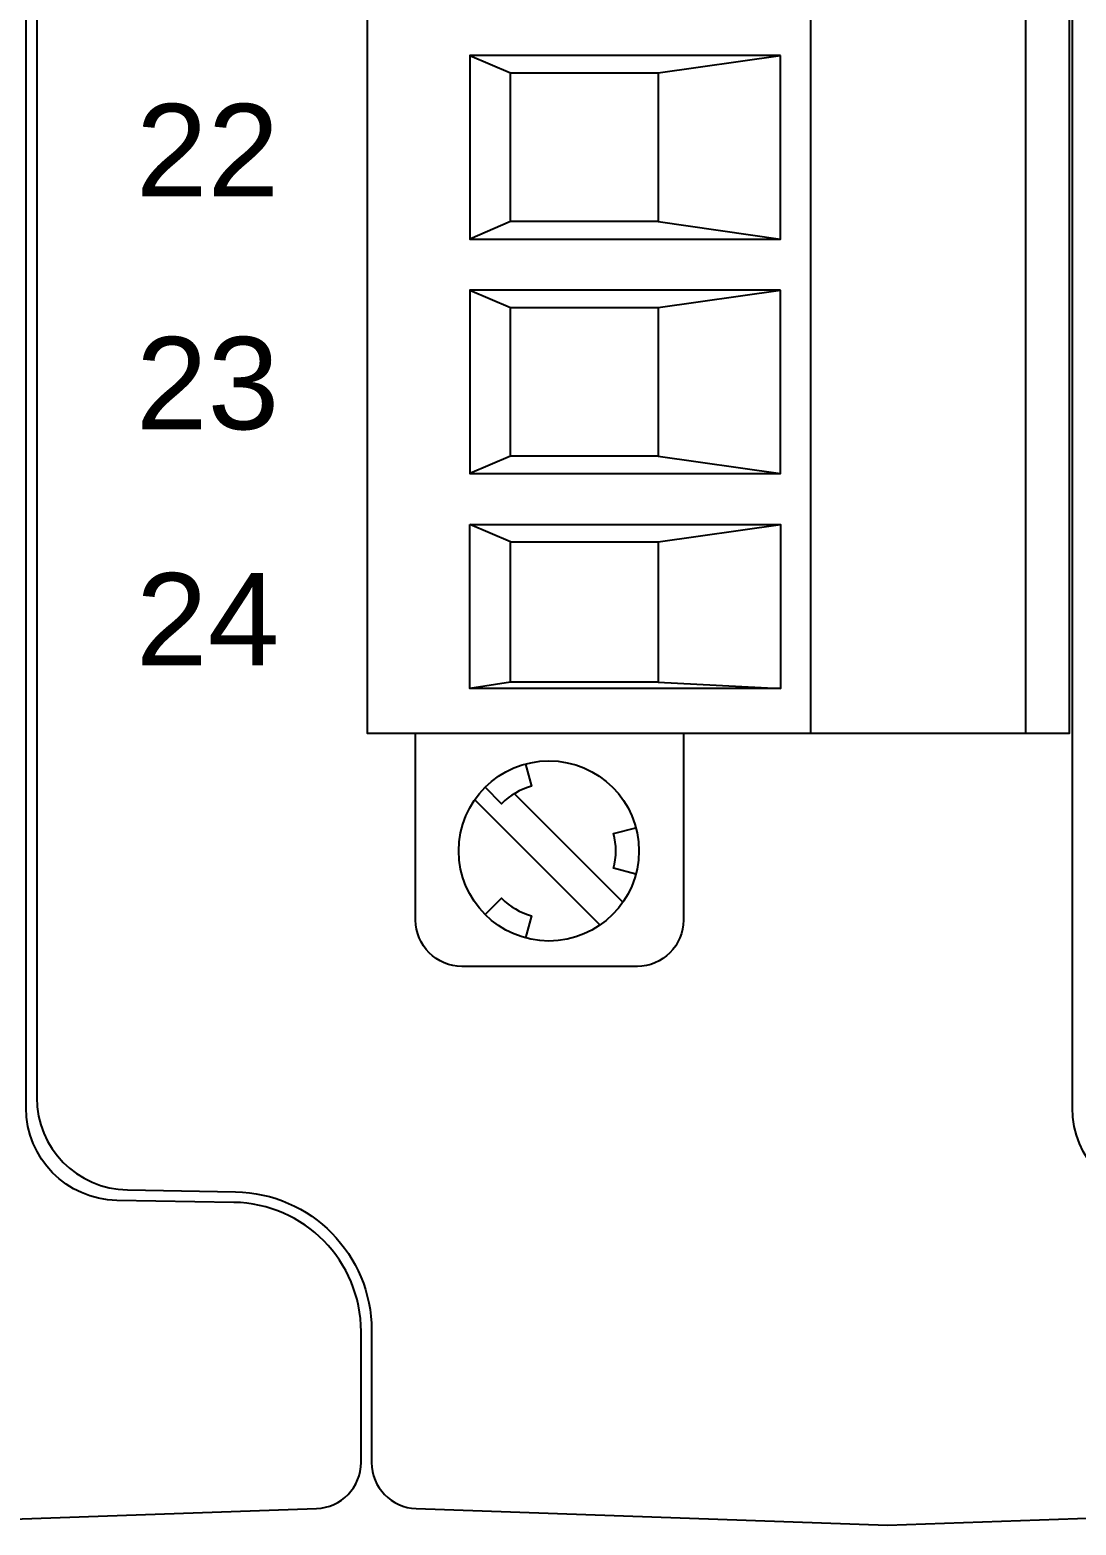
# Model space of a CAD drawing. Extents: x 1 to 47, y 1 to 35.
# Drawn here: x 38.491 to 39.383, y 9.779 to 11.054 of the extents above; entities that cross this region are included whole.
import ezdxf

# ---------------------------------------------------------------- set-up
doc = ezdxf.new("R2010")
doc.units = 0
doc.header["$MEASUREMENT"] = 0
for name, color, linetype in [('9_02__1__21_UNIVERSAL_BINA', 7, 'CONTINUOUS'), ('9_03__2__42_UNIVERSAL_BINA', 7, 'CONTINUOUS'), ('9_04__3__63_UNIVERSAL_BINA', 7, 'CONTINUOUS'), ('9_05__4__84_UNIVERSAL_BINA', 7, 'CONTINUOUS'), ('9_06__5__21_UNIVERSAL_BINA', 7, 'CONTINUOUS'), ('9_07__6__21_UNIVERSAL_BINA', 7, 'CONTINUOUS'), ('9_08__7__21_UNIVERSAL_BINA', 7, 'CONTINUOUS'), ('9_09__8__42_UNIVERSAL_BINA', 7, 'CONTINUOUS'), ('9_10__9__42_UNIVERSAL_BINA', 7, 'CONTINUOUS'), ('9_11__A__63_UNIVERSAL_BINA', 7, 'CONTINUOUS'), ('9_12__B__12_ELECTROMECHANI', 7, 'CONTINUOUS'), ('9_13__C__24_ELECTROMECHANI', 7, 'CONTINUOUS'), ('9_14__D__36_ELECTROMECHANI', 7, 'CONTINUOUS'), ('9_15__E__48_ELECTROMECHANI', 7, 'CONTINUOUS')]:
    doc.layers.add(name, color=color, linetype=linetype)
doc.styles.add('ARIAL', font='arial.ttf')

msp = doc.modelspace()

# ---------------------------------------------------------------- linework, layer by layer
at = {"layer": '9_02__1__21_UNIVERSAL_BINA'}
for points in [[(39.627, 17.049), (39.222, 17.0632), (38.82, 17.0491, 0.404026), (38.782, 17.0098), (38.782, 16.8972, -0.409111), (38.6659, 16.7791), (38.5739, 16.7775, 0.409111), (38.4965, 16.6987), (38.4965, 10.1436, 0.409111), (38.5739, 10.0649), (38.6659, 10.0633, -0.409111), (38.782, 9.9452), (38.782, 9.8325, 0.404026), (38.82, 9.7932), (39.222, 9.7791), (39.627, 9.7933, 0.404026)], [(39.4569, 10.056, -0.409111), (39.3795, 10.1348), (39.3795, 16.7075, -0.409111), (39.4569, 16.7863)], [(39.0479, 10.4539), (39.0479, 10.2948, -0.414214), (39.0086, 10.2555), (38.859, 10.2555, -0.414214), (38.8196, 10.2948), (38.8196, 10.4539)], [(38.9133, 10.428), (38.9184, 10.409, 0.131652), (38.8928, 10.3942), (38.8789, 10.4082)], [(39.0073, 10.334), (38.9883, 10.3391, 0.131652), (38.9883, 10.3687), (39.0073, 10.3737)], [(38.8789, 10.2996), (38.8928, 10.3135, 0.131652), (38.9184, 10.2987), (38.9133, 10.2797)]]:
    msp.add_lwpolyline(points, format="xyb", dxfattribs=at)
for points in [[(39.3769, 12.0539), (39.3769, 10.4539), (38.7785, 10.4539), (38.7785, 12.0539)], [(39.1308, 11.0321), (38.8657, 11.0321), (38.8657, 10.8756), (39.1308, 10.8756)], [(38.9005, 11.0173), (39.0265, 11.0173), (39.0265, 10.8905), (38.9005, 10.8905)], [(39.1308, 10.8321), (38.8657, 10.8321), (38.8657, 10.6756), (39.1308, 10.6756)], [(38.9005, 10.8173), (39.0265, 10.8173), (39.0265, 10.6905), (38.9005, 10.6905)], [(38.8657, 10.6321), (39.1308, 10.6321), (39.1308, 10.4925), (38.8657, 10.4925)], [(38.9005, 10.6173), (39.0265, 10.6173), (39.0265, 10.4978), (38.9005, 10.4978)]]:
    msp.add_lwpolyline(points, close=True, dxfattribs=at)
for points in [[(39.1564, 10.4539), (39.1564, 12.0539)], [(39.3396, 12.0539), (39.3396, 10.4539)], [(38.8657, 11.0321), (38.9005, 11.0173)], [(39.0265, 11.0173), (39.1308, 11.0321)], [(38.9005, 10.8905), (38.8657, 10.8756)], [(39.0265, 10.8905), (39.1308, 10.8756)], [(38.8657, 10.8321), (38.9005, 10.8173)], [(39.0265, 10.8173), (39.1308, 10.8321)], [(38.9005, 10.6905), (38.8657, 10.6756)], [(39.0265, 10.6905), (39.1308, 10.6756)], [(38.9005, 10.6173), (38.8657, 10.6321)], [(39.0265, 10.6173), (39.1308, 10.6321)], [(38.9005, 10.4978), (38.8657, 10.4925)], [(39.0265, 10.4978), (39.1308, 10.4925)], [(38.9037, 10.4028), (38.9963, 10.3102)], [(38.9768, 10.2907), (38.87, 10.3975)]]:
    msp.add_lwpolyline(points, dxfattribs=at)
msp.add_circle((38.9332, 10.3539), 0.0768, dxfattribs=at)
at = {"layer": '9_03__2__42_UNIVERSAL_BINA'}
for points in [[(39.627, 17.049), (39.222, 17.0632), (38.82, 17.0491, 0.404026), (38.782, 17.0098), (38.782, 16.8972, -0.409111), (38.6659, 16.7791), (38.5739, 16.7775, 0.409111), (38.4965, 16.6987), (38.4965, 10.1436, 0.409111), (38.5739, 10.0649), (38.6659, 10.0633, -0.409111), (38.782, 9.9452), (38.782, 9.8325, 0.404026), (38.82, 9.7932), (39.222, 9.7791), (39.627, 9.7933, 0.404026)], [(39.4569, 10.056, -0.409111), (39.3795, 10.1348), (39.3795, 16.7075, -0.409111), (39.4569, 16.7863)], [(37.6045, 16.6987), (37.6045, 10.1436, 0.409111), (37.6819, 10.0649), (37.7739, 10.0633, -0.409111), (37.89, 9.9452), (37.89, 9.8325, 0.404026), (37.928, 9.7932), (38.33, 9.7791), (38.735, 9.7933, 0.404026), (38.773, 9.8326), (38.773, 9.9441, 0.409111), (38.6646, 10.0543), (38.5649, 10.056, -0.409111), (38.4875, 10.1348), (38.4875, 16.7075, -0.409111)], [(39.0479, 10.4539), (39.0479, 10.2948, -0.414214), (39.0086, 10.2555), (38.859, 10.2555, -0.414214), (38.8196, 10.2948), (38.8196, 10.4539)], [(38.9133, 10.428), (38.9184, 10.409, 0.131652), (38.8928, 10.3942), (38.8789, 10.4082)], [(39.0073, 10.334), (38.9883, 10.3391, 0.131652), (38.9883, 10.3687), (39.0073, 10.3737)], [(38.8789, 10.2996), (38.8928, 10.3135, 0.131652), (38.9184, 10.2987), (38.9133, 10.2797)]]:
    msp.add_lwpolyline(points, format="xyb", dxfattribs=at)
for points in [[(39.3769, 12.0539), (39.3769, 10.4539), (38.7785, 10.4539), (38.7785, 12.0539)], [(39.1308, 11.0321), (38.8657, 11.0321), (38.8657, 10.8756), (39.1308, 10.8756)], [(38.9005, 11.0173), (39.0265, 11.0173), (39.0265, 10.8905), (38.9005, 10.8905)], [(39.1308, 10.8321), (38.8657, 10.8321), (38.8657, 10.6756), (39.1308, 10.6756)], [(38.9005, 10.8173), (39.0265, 10.8173), (39.0265, 10.6905), (38.9005, 10.6905)], [(38.8657, 10.6321), (39.1308, 10.6321), (39.1308, 10.4925), (38.8657, 10.4925)], [(38.9005, 10.6173), (39.0265, 10.6173), (39.0265, 10.4978), (38.9005, 10.4978)]]:
    msp.add_lwpolyline(points, close=True, dxfattribs=at)
for points in [[(39.1564, 10.4539), (39.1564, 12.0539)], [(39.3396, 12.0539), (39.3396, 10.4539)], [(38.8657, 11.0321), (38.9005, 11.0173)], [(39.0265, 11.0173), (39.1308, 11.0321)], [(38.9005, 10.8905), (38.8657, 10.8756)], [(39.0265, 10.8905), (39.1308, 10.8756)], [(38.8657, 10.8321), (38.9005, 10.8173)], [(39.0265, 10.8173), (39.1308, 10.8321)], [(38.9005, 10.6905), (38.8657, 10.6756)], [(39.0265, 10.6905), (39.1308, 10.6756)], [(38.9005, 10.6173), (38.8657, 10.6321)], [(39.0265, 10.6173), (39.1308, 10.6321)], [(38.9005, 10.4978), (38.8657, 10.4925)], [(39.0265, 10.4978), (39.1308, 10.4925)], [(38.9037, 10.4028), (38.9963, 10.3102)], [(38.9768, 10.2907), (38.87, 10.3975)]]:
    msp.add_lwpolyline(points, dxfattribs=at)
msp.add_circle((38.9332, 10.3539), 0.0768, dxfattribs=at)
at = {"layer": '9_04__3__63_UNIVERSAL_BINA'}
for points in [[(39.627, 17.049), (39.222, 17.0632), (38.82, 17.0491, 0.404026), (38.782, 17.0098), (38.782, 16.8972, -0.409111), (38.6659, 16.7791), (38.5739, 16.7775, 0.409111), (38.4965, 16.6987), (38.4965, 10.1436, 0.409111), (38.5739, 10.0649), (38.6659, 10.0633, -0.409111), (38.782, 9.9452), (38.782, 9.8325, 0.404026), (38.82, 9.7932), (39.222, 9.7791), (39.627, 9.7933, 0.404026)], [(39.4569, 10.056, -0.409111), (39.3795, 10.1348), (39.3795, 16.7075, -0.409111), (39.4569, 16.7863)], [(37.6045, 16.6987), (37.6045, 10.1436, 0.409111), (37.6819, 10.0649), (37.7739, 10.0633, -0.409111), (37.89, 9.9452), (37.89, 9.8325, 0.404026), (37.928, 9.7932), (38.33, 9.7791), (38.735, 9.7933, 0.404026), (38.773, 9.8326), (38.773, 9.9441, 0.409111), (38.6646, 10.0543), (38.5649, 10.056, -0.409111), (38.4875, 10.1348), (38.4875, 16.7075, -0.409111)], [(39.0479, 10.4539), (39.0479, 10.2948, -0.414214), (39.0086, 10.2555), (38.859, 10.2555, -0.414214), (38.8196, 10.2948), (38.8196, 10.4539)], [(38.9133, 10.428), (38.9184, 10.409, 0.131652), (38.8928, 10.3942), (38.8789, 10.4082)], [(39.0073, 10.334), (38.9883, 10.3391, 0.131652), (38.9883, 10.3687), (39.0073, 10.3737)], [(38.8789, 10.2996), (38.8928, 10.3135, 0.131652), (38.9184, 10.2987), (38.9133, 10.2797)]]:
    msp.add_lwpolyline(points, format="xyb", dxfattribs=at)
for points in [[(39.3769, 12.0539), (39.3769, 10.4539), (38.7785, 10.4539), (38.7785, 12.0539)], [(39.1308, 11.0321), (38.8657, 11.0321), (38.8657, 10.8756), (39.1308, 10.8756)], [(38.9005, 11.0173), (39.0265, 11.0173), (39.0265, 10.8905), (38.9005, 10.8905)], [(39.1308, 10.8321), (38.8657, 10.8321), (38.8657, 10.6756), (39.1308, 10.6756)], [(38.9005, 10.8173), (39.0265, 10.8173), (39.0265, 10.6905), (38.9005, 10.6905)], [(38.8657, 10.6321), (39.1308, 10.6321), (39.1308, 10.4925), (38.8657, 10.4925)], [(38.9005, 10.6173), (39.0265, 10.6173), (39.0265, 10.4978), (38.9005, 10.4978)]]:
    msp.add_lwpolyline(points, close=True, dxfattribs=at)
for points in [[(39.1564, 10.4539), (39.1564, 12.0539)], [(39.3396, 12.0539), (39.3396, 10.4539)], [(38.8657, 11.0321), (38.9005, 11.0173)], [(39.0265, 11.0173), (39.1308, 11.0321)], [(38.9005, 10.8905), (38.8657, 10.8756)], [(39.0265, 10.8905), (39.1308, 10.8756)], [(38.8657, 10.8321), (38.9005, 10.8173)], [(39.0265, 10.8173), (39.1308, 10.8321)], [(38.9005, 10.6905), (38.8657, 10.6756)], [(39.0265, 10.6905), (39.1308, 10.6756)], [(38.9005, 10.6173), (38.8657, 10.6321)], [(39.0265, 10.6173), (39.1308, 10.6321)], [(38.9005, 10.4978), (38.8657, 10.4925)], [(39.0265, 10.4978), (39.1308, 10.4925)], [(38.9037, 10.4028), (38.9963, 10.3102)], [(38.9768, 10.2907), (38.87, 10.3975)]]:
    msp.add_lwpolyline(points, dxfattribs=at)
msp.add_circle((38.9332, 10.3539), 0.0768, dxfattribs=at)
at = {"layer": '9_05__4__84_UNIVERSAL_BINA'}
for points in [[(39.627, 17.049), (39.222, 17.0632), (38.82, 17.0491, 0.404026), (38.782, 17.0098), (38.782, 16.8972, -0.409111), (38.6659, 16.7791), (38.5739, 16.7775, 0.409111), (38.4965, 16.6987), (38.4965, 10.1436, 0.409111), (38.5739, 10.0649), (38.6659, 10.0633, -0.409111), (38.782, 9.9452), (38.782, 9.8325, 0.404026), (38.82, 9.7932), (39.222, 9.7791), (39.627, 9.7933, 0.404026)], [(39.4569, 10.056, -0.409111), (39.3795, 10.1348), (39.3795, 16.7075, -0.409111), (39.4569, 16.7863)], [(37.6045, 16.6987), (37.6045, 10.1436, 0.409111), (37.6819, 10.0649), (37.7739, 10.0633, -0.409111), (37.89, 9.9452), (37.89, 9.8325, 0.404026), (37.928, 9.7932), (38.33, 9.7791), (38.735, 9.7933, 0.404026), (38.773, 9.8326), (38.773, 9.9441, 0.409111), (38.6646, 10.0543), (38.5649, 10.056, -0.409111), (38.4875, 10.1348), (38.4875, 16.7075, -0.409111)], [(39.0479, 10.4539), (39.0479, 10.2948, -0.414214), (39.0086, 10.2555), (38.859, 10.2555, -0.414214), (38.8196, 10.2948), (38.8196, 10.4539)], [(38.9133, 10.428), (38.9184, 10.409, 0.131652), (38.8928, 10.3942), (38.8789, 10.4082)], [(39.0073, 10.334), (38.9883, 10.3391, 0.131652), (38.9883, 10.3687), (39.0073, 10.3737)], [(38.8789, 10.2996), (38.8928, 10.3135, 0.131652), (38.9184, 10.2987), (38.9133, 10.2797)]]:
    msp.add_lwpolyline(points, format="xyb", dxfattribs=at)
for points in [[(39.3769, 12.0539), (39.3769, 10.4539), (38.7785, 10.4539), (38.7785, 12.0539)], [(39.1308, 11.0321), (38.8657, 11.0321), (38.8657, 10.8756), (39.1308, 10.8756)], [(38.9005, 11.0173), (39.0265, 11.0173), (39.0265, 10.8905), (38.9005, 10.8905)], [(39.1308, 10.8321), (38.8657, 10.8321), (38.8657, 10.6756), (39.1308, 10.6756)], [(38.9005, 10.8173), (39.0265, 10.8173), (39.0265, 10.6905), (38.9005, 10.6905)], [(38.8657, 10.6321), (39.1308, 10.6321), (39.1308, 10.4925), (38.8657, 10.4925)], [(38.9005, 10.6173), (39.0265, 10.6173), (39.0265, 10.4978), (38.9005, 10.4978)]]:
    msp.add_lwpolyline(points, close=True, dxfattribs=at)
for points in [[(39.1564, 10.4539), (39.1564, 12.0539)], [(39.3396, 12.0539), (39.3396, 10.4539)], [(38.8657, 11.0321), (38.9005, 11.0173)], [(39.0265, 11.0173), (39.1308, 11.0321)], [(38.9005, 10.8905), (38.8657, 10.8756)], [(39.0265, 10.8905), (39.1308, 10.8756)], [(38.8657, 10.8321), (38.9005, 10.8173)], [(39.0265, 10.8173), (39.1308, 10.8321)], [(38.9005, 10.6905), (38.8657, 10.6756)], [(39.0265, 10.6905), (39.1308, 10.6756)], [(38.9005, 10.6173), (38.8657, 10.6321)], [(39.0265, 10.6173), (39.1308, 10.6321)], [(38.9005, 10.4978), (38.8657, 10.4925)], [(39.0265, 10.4978), (39.1308, 10.4925)], [(38.9037, 10.4028), (38.9963, 10.3102)], [(38.9768, 10.2907), (38.87, 10.3975)]]:
    msp.add_lwpolyline(points, dxfattribs=at)
msp.add_circle((38.9332, 10.3539), 0.0768, dxfattribs=at)
at = {"layer": '9_06__5__21_UNIVERSAL_BINA'}
for points in [[(39.627, 17.049), (39.222, 17.0632), (38.82, 17.0491, 0.404026), (38.782, 17.0098), (38.782, 16.8972, -0.409111), (38.6659, 16.7791), (38.5739, 16.7775, 0.409111), (38.4965, 16.6987), (38.4965, 10.1436, 0.409111), (38.5739, 10.0649), (38.6659, 10.0633, -0.409111), (38.782, 9.9452), (38.782, 9.8325, 0.404026), (38.82, 9.7932), (39.222, 9.7791), (39.627, 9.7933, 0.404026)], [(39.4569, 10.056, -0.409111), (39.3795, 10.1348), (39.3795, 16.7075, -0.409111), (39.4569, 16.7863)], [(37.6045, 16.6987), (37.6045, 10.1436, 0.409111), (37.6819, 10.0649), (37.7739, 10.0633, -0.409111), (37.89, 9.9452), (37.89, 9.8325, 0.404026), (37.928, 9.7932), (38.33, 9.7791), (38.735, 9.7933, 0.404026), (38.773, 9.8326), (38.773, 9.9441, 0.409111), (38.6646, 10.0543), (38.5649, 10.056, -0.409111), (38.4875, 10.1348), (38.4875, 16.7075, -0.409111)], [(39.0479, 10.4539), (39.0479, 10.2948, -0.414214), (39.0086, 10.2555), (38.859, 10.2555, -0.414214), (38.8196, 10.2948), (38.8196, 10.4539)], [(38.9133, 10.428), (38.9184, 10.409, 0.131652), (38.8928, 10.3942), (38.8789, 10.4082)], [(39.0073, 10.334), (38.9883, 10.3391, 0.131652), (38.9883, 10.3687), (39.0073, 10.3737)], [(38.8789, 10.2996), (38.8928, 10.3135, 0.131652), (38.9184, 10.2987), (38.9133, 10.2797)]]:
    msp.add_lwpolyline(points, format="xyb", dxfattribs=at)
for points in [[(39.3769, 12.0539), (39.3769, 10.4539), (38.7785, 10.4539), (38.7785, 12.0539)], [(39.1308, 11.0321), (38.8657, 11.0321), (38.8657, 10.8756), (39.1308, 10.8756)], [(38.9005, 11.0173), (39.0265, 11.0173), (39.0265, 10.8905), (38.9005, 10.8905)], [(39.1308, 10.8321), (38.8657, 10.8321), (38.8657, 10.6756), (39.1308, 10.6756)], [(38.9005, 10.8173), (39.0265, 10.8173), (39.0265, 10.6905), (38.9005, 10.6905)], [(38.8657, 10.6321), (39.1308, 10.6321), (39.1308, 10.4925), (38.8657, 10.4925)], [(38.9005, 10.6173), (39.0265, 10.6173), (39.0265, 10.4978), (38.9005, 10.4978)]]:
    msp.add_lwpolyline(points, close=True, dxfattribs=at)
for points in [[(39.1564, 10.4539), (39.1564, 12.0539)], [(39.3396, 12.0539), (39.3396, 10.4539)], [(38.8657, 11.0321), (38.9005, 11.0173)], [(39.0265, 11.0173), (39.1308, 11.0321)], [(38.9005, 10.8905), (38.8657, 10.8756)], [(39.0265, 10.8905), (39.1308, 10.8756)], [(38.8657, 10.8321), (38.9005, 10.8173)], [(39.0265, 10.8173), (39.1308, 10.8321)], [(38.9005, 10.6905), (38.8657, 10.6756)], [(39.0265, 10.6905), (39.1308, 10.6756)], [(38.9005, 10.6173), (38.8657, 10.6321)], [(39.0265, 10.6173), (39.1308, 10.6321)], [(38.9005, 10.4978), (38.8657, 10.4925)], [(39.0265, 10.4978), (39.1308, 10.4925)], [(38.9037, 10.4028), (38.9963, 10.3102)], [(38.9768, 10.2907), (38.87, 10.3975)]]:
    msp.add_lwpolyline(points, dxfattribs=at)
msp.add_circle((38.9332, 10.3539), 0.0768, dxfattribs=at)
at = {"layer": '9_07__6__21_UNIVERSAL_BINA'}
for points in [[(39.627, 17.049), (39.222, 17.0632), (38.82, 17.0491, 0.404026), (38.782, 17.0098), (38.782, 16.8972, -0.409111), (38.6659, 16.7791), (38.5739, 16.7775, 0.409111), (38.4965, 16.6987), (38.4965, 10.1436, 0.409111), (38.5739, 10.0649), (38.6659, 10.0633, -0.409111), (38.782, 9.9452), (38.782, 9.8325, 0.404026), (38.82, 9.7932), (39.222, 9.7791), (39.627, 9.7933, 0.404026)], [(39.4569, 10.056, -0.409111), (39.3795, 10.1348), (39.3795, 16.7075, -0.409111), (39.4569, 16.7863)], [(37.6045, 16.6987), (37.6045, 10.1436, 0.409111), (37.6819, 10.0649), (37.7739, 10.0633, -0.409111), (37.89, 9.9452), (37.89, 9.8325, 0.404026), (37.928, 9.7932), (38.33, 9.7791), (38.735, 9.7933, 0.404026), (38.773, 9.8326), (38.773, 9.9441, 0.409111), (38.6646, 10.0543), (38.5649, 10.056, -0.409111), (38.4875, 10.1348), (38.4875, 16.7075, -0.409111)], [(39.0479, 10.4539), (39.0479, 10.2948, -0.414214), (39.0086, 10.2555), (38.859, 10.2555, -0.414214), (38.8196, 10.2948), (38.8196, 10.4539)], [(38.9133, 10.428), (38.9184, 10.409, 0.131652), (38.8928, 10.3942), (38.8789, 10.4082)], [(39.0073, 10.334), (38.9883, 10.3391, 0.131652), (38.9883, 10.3687), (39.0073, 10.3737)], [(38.8789, 10.2996), (38.8928, 10.3135, 0.131652), (38.9184, 10.2987), (38.9133, 10.2797)]]:
    msp.add_lwpolyline(points, format="xyb", dxfattribs=at)
for points in [[(39.3769, 12.0539), (39.3769, 10.4539), (38.7785, 10.4539), (38.7785, 12.0539)], [(39.1308, 11.0321), (38.8657, 11.0321), (38.8657, 10.8756), (39.1308, 10.8756)], [(38.9005, 11.0173), (39.0265, 11.0173), (39.0265, 10.8905), (38.9005, 10.8905)], [(39.1308, 10.8321), (38.8657, 10.8321), (38.8657, 10.6756), (39.1308, 10.6756)], [(38.9005, 10.8173), (39.0265, 10.8173), (39.0265, 10.6905), (38.9005, 10.6905)], [(38.8657, 10.6321), (39.1308, 10.6321), (39.1308, 10.4925), (38.8657, 10.4925)], [(38.9005, 10.6173), (39.0265, 10.6173), (39.0265, 10.4978), (38.9005, 10.4978)]]:
    msp.add_lwpolyline(points, close=True, dxfattribs=at)
for points in [[(39.1564, 10.4539), (39.1564, 12.0539)], [(39.3396, 12.0539), (39.3396, 10.4539)], [(38.8657, 11.0321), (38.9005, 11.0173)], [(39.0265, 11.0173), (39.1308, 11.0321)], [(38.9005, 10.8905), (38.8657, 10.8756)], [(39.0265, 10.8905), (39.1308, 10.8756)], [(38.8657, 10.8321), (38.9005, 10.8173)], [(39.0265, 10.8173), (39.1308, 10.8321)], [(38.9005, 10.6905), (38.8657, 10.6756)], [(39.0265, 10.6905), (39.1308, 10.6756)], [(38.9005, 10.6173), (38.8657, 10.6321)], [(39.0265, 10.6173), (39.1308, 10.6321)], [(38.9005, 10.4978), (38.8657, 10.4925)], [(39.0265, 10.4978), (39.1308, 10.4925)], [(38.9037, 10.4028), (38.9963, 10.3102)], [(38.9768, 10.2907), (38.87, 10.3975)]]:
    msp.add_lwpolyline(points, dxfattribs=at)
msp.add_circle((38.9332, 10.3539), 0.0768, dxfattribs=at)
at = {"layer": '9_08__7__21_UNIVERSAL_BINA'}
for points in [[(39.627, 17.049), (39.222, 17.0632), (38.82, 17.0491, 0.404026), (38.782, 17.0098), (38.782, 16.8972, -0.409111), (38.6659, 16.7791), (38.5739, 16.7775, 0.409111), (38.4965, 16.6987), (38.4965, 10.1436, 0.409111), (38.5739, 10.0649), (38.6659, 10.0633, -0.409111), (38.782, 9.9452), (38.782, 9.8325, 0.404026), (38.82, 9.7932), (39.222, 9.7791), (39.627, 9.7933, 0.404026)], [(39.4569, 10.056, -0.409111), (39.3795, 10.1348), (39.3795, 16.7075, -0.409111), (39.4569, 16.7863)], [(37.6045, 16.6987), (37.6045, 10.1436, 0.409111), (37.6819, 10.0649), (37.7739, 10.0633, -0.409111), (37.89, 9.9452), (37.89, 9.8325, 0.404026), (37.928, 9.7932), (38.33, 9.7791), (38.735, 9.7933, 0.404026), (38.773, 9.8326), (38.773, 9.9441, 0.409111), (38.6646, 10.0543), (38.5649, 10.056, -0.409111), (38.4875, 10.1348), (38.4875, 16.7075, -0.409111)], [(39.0479, 10.4539), (39.0479, 10.2948, -0.414214), (39.0086, 10.2555), (38.859, 10.2555, -0.414214), (38.8196, 10.2948), (38.8196, 10.4539)], [(38.9133, 10.428), (38.9184, 10.409, 0.131652), (38.8928, 10.3942), (38.8789, 10.4082)], [(39.0073, 10.334), (38.9883, 10.3391, 0.131652), (38.9883, 10.3687), (39.0073, 10.3737)], [(38.8789, 10.2996), (38.8928, 10.3135, 0.131652), (38.9184, 10.2987), (38.9133, 10.2797)]]:
    msp.add_lwpolyline(points, format="xyb", dxfattribs=at)
for points in [[(39.3769, 12.0539), (39.3769, 10.4539), (38.7785, 10.4539), (38.7785, 12.0539)], [(39.1308, 11.0321), (38.8657, 11.0321), (38.8657, 10.8756), (39.1308, 10.8756)], [(38.9005, 11.0173), (39.0265, 11.0173), (39.0265, 10.8905), (38.9005, 10.8905)], [(39.1308, 10.8321), (38.8657, 10.8321), (38.8657, 10.6756), (39.1308, 10.6756)], [(38.9005, 10.8173), (39.0265, 10.8173), (39.0265, 10.6905), (38.9005, 10.6905)], [(38.8657, 10.6321), (39.1308, 10.6321), (39.1308, 10.4925), (38.8657, 10.4925)], [(38.9005, 10.6173), (39.0265, 10.6173), (39.0265, 10.4978), (38.9005, 10.4978)]]:
    msp.add_lwpolyline(points, close=True, dxfattribs=at)
for points in [[(39.1564, 10.4539), (39.1564, 12.0539)], [(39.3396, 12.0539), (39.3396, 10.4539)], [(38.8657, 11.0321), (38.9005, 11.0173)], [(39.0265, 11.0173), (39.1308, 11.0321)], [(38.9005, 10.8905), (38.8657, 10.8756)], [(39.0265, 10.8905), (39.1308, 10.8756)], [(38.8657, 10.8321), (38.9005, 10.8173)], [(39.0265, 10.8173), (39.1308, 10.8321)], [(38.9005, 10.6905), (38.8657, 10.6756)], [(39.0265, 10.6905), (39.1308, 10.6756)], [(38.9005, 10.6173), (38.8657, 10.6321)], [(39.0265, 10.6173), (39.1308, 10.6321)], [(38.9005, 10.4978), (38.8657, 10.4925)], [(39.0265, 10.4978), (39.1308, 10.4925)], [(38.9037, 10.4028), (38.9963, 10.3102)], [(38.9768, 10.2907), (38.87, 10.3975)]]:
    msp.add_lwpolyline(points, dxfattribs=at)
msp.add_circle((38.9332, 10.3539), 0.0768, dxfattribs=at)
at = {"layer": '9_09__8__42_UNIVERSAL_BINA'}
for points in [[(39.627, 17.049), (39.222, 17.0632), (38.82, 17.0491, 0.404026), (38.782, 17.0098), (38.782, 16.8972, -0.409111), (38.6659, 16.7791), (38.5739, 16.7775, 0.409111), (38.4965, 16.6987), (38.4965, 10.1436, 0.409111), (38.5739, 10.0649), (38.6659, 10.0633, -0.409111), (38.782, 9.9452), (38.782, 9.8325, 0.404026), (38.82, 9.7932), (39.222, 9.7791), (39.627, 9.7933, 0.404026)], [(39.4569, 10.056, -0.409111), (39.3795, 10.1348), (39.3795, 16.7075, -0.409111), (39.4569, 16.7863)], [(37.6045, 16.6987), (37.6045, 10.1436, 0.409111), (37.6819, 10.0649), (37.7739, 10.0633, -0.409111), (37.89, 9.9452), (37.89, 9.8325, 0.404026), (37.928, 9.7932), (38.33, 9.7791), (38.735, 9.7933, 0.404026), (38.773, 9.8326), (38.773, 9.9441, 0.409111), (38.6646, 10.0543), (38.5649, 10.056, -0.409111), (38.4875, 10.1348), (38.4875, 16.7075, -0.409111)], [(39.0479, 10.4539), (39.0479, 10.2948, -0.414214), (39.0086, 10.2555), (38.859, 10.2555, -0.414214), (38.8196, 10.2948), (38.8196, 10.4539)], [(38.9133, 10.428), (38.9184, 10.409, 0.131652), (38.8928, 10.3942), (38.8789, 10.4082)], [(39.0073, 10.334), (38.9883, 10.3391, 0.131652), (38.9883, 10.3687), (39.0073, 10.3737)], [(38.8789, 10.2996), (38.8928, 10.3135, 0.131652), (38.9184, 10.2987), (38.9133, 10.2797)]]:
    msp.add_lwpolyline(points, format="xyb", dxfattribs=at)
for points in [[(39.3769, 12.0539), (39.3769, 10.4539), (38.7785, 10.4539), (38.7785, 12.0539)], [(39.1308, 11.0321), (38.8657, 11.0321), (38.8657, 10.8756), (39.1308, 10.8756)], [(38.9005, 11.0173), (39.0265, 11.0173), (39.0265, 10.8905), (38.9005, 10.8905)], [(39.1308, 10.8321), (38.8657, 10.8321), (38.8657, 10.6756), (39.1308, 10.6756)], [(38.9005, 10.8173), (39.0265, 10.8173), (39.0265, 10.6905), (38.9005, 10.6905)], [(38.8657, 10.6321), (39.1308, 10.6321), (39.1308, 10.4925), (38.8657, 10.4925)], [(38.9005, 10.6173), (39.0265, 10.6173), (39.0265, 10.4978), (38.9005, 10.4978)]]:
    msp.add_lwpolyline(points, close=True, dxfattribs=at)
for points in [[(39.1564, 10.4539), (39.1564, 12.0539)], [(39.3396, 12.0539), (39.3396, 10.4539)], [(38.8657, 11.0321), (38.9005, 11.0173)], [(39.0265, 11.0173), (39.1308, 11.0321)], [(38.9005, 10.8905), (38.8657, 10.8756)], [(39.0265, 10.8905), (39.1308, 10.8756)], [(38.8657, 10.8321), (38.9005, 10.8173)], [(39.0265, 10.8173), (39.1308, 10.8321)], [(38.9005, 10.6905), (38.8657, 10.6756)], [(39.0265, 10.6905), (39.1308, 10.6756)], [(38.9005, 10.6173), (38.8657, 10.6321)], [(39.0265, 10.6173), (39.1308, 10.6321)], [(38.9005, 10.4978), (38.8657, 10.4925)], [(39.0265, 10.4978), (39.1308, 10.4925)], [(38.9037, 10.4028), (38.9963, 10.3102)], [(38.9768, 10.2907), (38.87, 10.3975)]]:
    msp.add_lwpolyline(points, dxfattribs=at)
msp.add_circle((38.9332, 10.3539), 0.0768, dxfattribs=at)
at = {"layer": '9_10__9__42_UNIVERSAL_BINA'}
for points in [[(39.627, 17.049), (39.222, 17.0632), (38.82, 17.0491, 0.404026), (38.782, 17.0098), (38.782, 16.8972, -0.409111), (38.6659, 16.7791), (38.5739, 16.7775, 0.409111), (38.4965, 16.6987), (38.4965, 10.1436, 0.409111), (38.5739, 10.0649), (38.6659, 10.0633, -0.409111), (38.782, 9.9452), (38.782, 9.8325, 0.404026), (38.82, 9.7932), (39.222, 9.7791), (39.627, 9.7933, 0.404026)], [(39.4569, 10.056, -0.409111), (39.3795, 10.1348), (39.3795, 16.7075, -0.409111), (39.4569, 16.7863)], [(37.6045, 16.6987), (37.6045, 10.1436, 0.409111), (37.6819, 10.0649), (37.7739, 10.0633, -0.409111), (37.89, 9.9452), (37.89, 9.8325, 0.404026), (37.928, 9.7932), (38.33, 9.7791), (38.735, 9.7933, 0.404026), (38.773, 9.8326), (38.773, 9.9441, 0.409111), (38.6646, 10.0543), (38.5649, 10.056, -0.409111), (38.4875, 10.1348), (38.4875, 16.7075, -0.409111)], [(39.0479, 10.4539), (39.0479, 10.2948, -0.414214), (39.0086, 10.2555), (38.859, 10.2555, -0.414214), (38.8196, 10.2948), (38.8196, 10.4539)], [(38.9133, 10.428), (38.9184, 10.409, 0.131652), (38.8928, 10.3942), (38.8789, 10.4082)], [(39.0073, 10.334), (38.9883, 10.3391, 0.131652), (38.9883, 10.3687), (39.0073, 10.3737)], [(38.8789, 10.2996), (38.8928, 10.3135, 0.131652), (38.9184, 10.2987), (38.9133, 10.2797)]]:
    msp.add_lwpolyline(points, format="xyb", dxfattribs=at)
for points in [[(39.3769, 12.0539), (39.3769, 10.4539), (38.7785, 10.4539), (38.7785, 12.0539)], [(39.1308, 11.0321), (38.8657, 11.0321), (38.8657, 10.8756), (39.1308, 10.8756)], [(38.9005, 11.0173), (39.0265, 11.0173), (39.0265, 10.8905), (38.9005, 10.8905)], [(39.1308, 10.8321), (38.8657, 10.8321), (38.8657, 10.6756), (39.1308, 10.6756)], [(38.9005, 10.8173), (39.0265, 10.8173), (39.0265, 10.6905), (38.9005, 10.6905)], [(38.8657, 10.6321), (39.1308, 10.6321), (39.1308, 10.4925), (38.8657, 10.4925)], [(38.9005, 10.6173), (39.0265, 10.6173), (39.0265, 10.4978), (38.9005, 10.4978)]]:
    msp.add_lwpolyline(points, close=True, dxfattribs=at)
for points in [[(39.1564, 10.4539), (39.1564, 12.0539)], [(39.3396, 12.0539), (39.3396, 10.4539)], [(38.8657, 11.0321), (38.9005, 11.0173)], [(39.0265, 11.0173), (39.1308, 11.0321)], [(38.9005, 10.8905), (38.8657, 10.8756)], [(39.0265, 10.8905), (39.1308, 10.8756)], [(38.8657, 10.8321), (38.9005, 10.8173)], [(39.0265, 10.8173), (39.1308, 10.8321)], [(38.9005, 10.6905), (38.8657, 10.6756)], [(39.0265, 10.6905), (39.1308, 10.6756)], [(38.9005, 10.6173), (38.8657, 10.6321)], [(39.0265, 10.6173), (39.1308, 10.6321)], [(38.9005, 10.4978), (38.8657, 10.4925)], [(39.0265, 10.4978), (39.1308, 10.4925)], [(38.9037, 10.4028), (38.9963, 10.3102)], [(38.9768, 10.2907), (38.87, 10.3975)]]:
    msp.add_lwpolyline(points, dxfattribs=at)
msp.add_circle((38.9332, 10.3539), 0.0768, dxfattribs=at)
at = {"layer": '9_11__A__63_UNIVERSAL_BINA'}
for points in [[(39.627, 17.049), (39.222, 17.0632), (38.82, 17.0491, 0.404026), (38.782, 17.0098), (38.782, 16.8972, -0.409111), (38.6659, 16.7791), (38.5739, 16.7775, 0.409111), (38.4965, 16.6987), (38.4965, 10.1436, 0.409111), (38.5739, 10.0649), (38.6659, 10.0633, -0.409111), (38.782, 9.9452), (38.782, 9.8325, 0.404026), (38.82, 9.7932), (39.222, 9.7791), (39.627, 9.7933, 0.404026)], [(39.4569, 10.056, -0.409111), (39.3795, 10.1348), (39.3795, 16.7075, -0.409111), (39.4569, 16.7863)], [(37.6045, 16.6987), (37.6045, 10.1436, 0.409111), (37.6819, 10.0649), (37.7739, 10.0633, -0.409111), (37.89, 9.9452), (37.89, 9.8325, 0.404026), (37.928, 9.7932), (38.33, 9.7791), (38.735, 9.7933, 0.404026), (38.773, 9.8326), (38.773, 9.9441, 0.409111), (38.6646, 10.0543), (38.5649, 10.056, -0.409111), (38.4875, 10.1348), (38.4875, 16.7075, -0.409111)], [(39.0479, 10.4539), (39.0479, 10.2948, -0.414214), (39.0086, 10.2555), (38.859, 10.2555, -0.414214), (38.8196, 10.2948), (38.8196, 10.4539)], [(38.9133, 10.428), (38.9184, 10.409, 0.131652), (38.8928, 10.3942), (38.8789, 10.4082)], [(39.0073, 10.334), (38.9883, 10.3391, 0.131652), (38.9883, 10.3687), (39.0073, 10.3737)], [(38.8789, 10.2996), (38.8928, 10.3135, 0.131652), (38.9184, 10.2987), (38.9133, 10.2797)]]:
    msp.add_lwpolyline(points, format="xyb", dxfattribs=at)
for points in [[(39.3769, 12.0539), (39.3769, 10.4539), (38.7785, 10.4539), (38.7785, 12.0539)], [(39.1308, 11.0321), (38.8657, 11.0321), (38.8657, 10.8756), (39.1308, 10.8756)], [(38.9005, 11.0173), (39.0265, 11.0173), (39.0265, 10.8905), (38.9005, 10.8905)], [(39.1308, 10.8321), (38.8657, 10.8321), (38.8657, 10.6756), (39.1308, 10.6756)], [(38.9005, 10.8173), (39.0265, 10.8173), (39.0265, 10.6905), (38.9005, 10.6905)], [(38.8657, 10.6321), (39.1308, 10.6321), (39.1308, 10.4925), (38.8657, 10.4925)], [(38.9005, 10.6173), (39.0265, 10.6173), (39.0265, 10.4978), (38.9005, 10.4978)]]:
    msp.add_lwpolyline(points, close=True, dxfattribs=at)
for points in [[(39.1564, 10.4539), (39.1564, 12.0539)], [(39.3396, 12.0539), (39.3396, 10.4539)], [(38.8657, 11.0321), (38.9005, 11.0173)], [(39.0265, 11.0173), (39.1308, 11.0321)], [(38.9005, 10.8905), (38.8657, 10.8756)], [(39.0265, 10.8905), (39.1308, 10.8756)], [(38.8657, 10.8321), (38.9005, 10.8173)], [(39.0265, 10.8173), (39.1308, 10.8321)], [(38.9005, 10.6905), (38.8657, 10.6756)], [(39.0265, 10.6905), (39.1308, 10.6756)], [(38.9005, 10.6173), (38.8657, 10.6321)], [(39.0265, 10.6173), (39.1308, 10.6321)], [(38.9005, 10.4978), (38.8657, 10.4925)], [(39.0265, 10.4978), (39.1308, 10.4925)], [(38.9037, 10.4028), (38.9963, 10.3102)], [(38.9768, 10.2907), (38.87, 10.3975)]]:
    msp.add_lwpolyline(points, dxfattribs=at)
msp.add_circle((38.9332, 10.3539), 0.0768, dxfattribs=at)
at = {"layer": '9_12__B__12_ELECTROMECHANI'}
for points in [[(39.627, 17.049), (39.222, 17.0632), (38.82, 17.0491, 0.404026), (38.782, 17.0098), (38.782, 16.8972, -0.409111), (38.6659, 16.7791), (38.5739, 16.7775, 0.409111), (38.4965, 16.6987), (38.4965, 10.1436, 0.409111), (38.5739, 10.0649), (38.6659, 10.0633, -0.409111), (38.782, 9.9452), (38.782, 9.8325, 0.404026), (38.82, 9.7932), (39.222, 9.7791), (39.627, 9.7933, 0.404026)], [(39.4569, 10.056, -0.409111), (39.3795, 10.1348), (39.3795, 16.7075, -0.409111), (39.4569, 16.7863)], [(39.0479, 10.4539), (39.0479, 10.2948, -0.414214), (39.0086, 10.2555), (38.859, 10.2555, -0.414214), (38.8196, 10.2948), (38.8196, 10.4539)], [(38.9133, 10.428), (38.9184, 10.409, 0.131652), (38.8928, 10.3942), (38.8789, 10.4082)], [(39.0073, 10.334), (38.9883, 10.3391, 0.131652), (38.9883, 10.3687), (39.0073, 10.3737)], [(38.8789, 10.2996), (38.8928, 10.3135, 0.131652), (38.9184, 10.2987), (38.9133, 10.2797)]]:
    msp.add_lwpolyline(points, format="xyb", dxfattribs=at)
for points in [[(39.3769, 12.0539), (39.3769, 10.4539), (38.7785, 10.4539), (38.7785, 12.0539)], [(39.1308, 11.0321), (38.8657, 11.0321), (38.8657, 10.8756), (39.1308, 10.8756)], [(38.9005, 11.0173), (39.0265, 11.0173), (39.0265, 10.8905), (38.9005, 10.8905)], [(39.1308, 10.8321), (38.8657, 10.8321), (38.8657, 10.6756), (39.1308, 10.6756)], [(38.9005, 10.8173), (39.0265, 10.8173), (39.0265, 10.6905), (38.9005, 10.6905)], [(38.8657, 10.6321), (39.1308, 10.6321), (39.1308, 10.4925), (38.8657, 10.4925)], [(38.9005, 10.6173), (39.0265, 10.6173), (39.0265, 10.4978), (38.9005, 10.4978)]]:
    msp.add_lwpolyline(points, close=True, dxfattribs=at)
for points in [[(39.1564, 10.4539), (39.1564, 12.0539)], [(39.3396, 12.0539), (39.3396, 10.4539)], [(38.8657, 11.0321), (38.9005, 11.0173)], [(39.0265, 11.0173), (39.1308, 11.0321)], [(38.9005, 10.8905), (38.8657, 10.8756)], [(39.0265, 10.8905), (39.1308, 10.8756)], [(38.8657, 10.8321), (38.9005, 10.8173)], [(39.0265, 10.8173), (39.1308, 10.8321)], [(38.9005, 10.6905), (38.8657, 10.6756)], [(39.0265, 10.6905), (39.1308, 10.6756)], [(38.9005, 10.6173), (38.8657, 10.6321)], [(39.0265, 10.6173), (39.1308, 10.6321)], [(38.9005, 10.4978), (38.8657, 10.4925)], [(39.0265, 10.4978), (39.1308, 10.4925)], [(38.9037, 10.4028), (38.9963, 10.3102)], [(38.9768, 10.2907), (38.87, 10.3975)]]:
    msp.add_lwpolyline(points, dxfattribs=at)
msp.add_circle((38.9332, 10.3539), 0.0768, dxfattribs=at)
at = {"layer": '9_13__C__24_ELECTROMECHANI'}
for points in [[(39.627, 17.049), (39.222, 17.0632), (38.82, 17.0491, 0.404026), (38.782, 17.0098), (38.782, 16.8972, -0.409111), (38.6659, 16.7791), (38.5739, 16.7775, 0.409111), (38.4965, 16.6987), (38.4965, 10.1436, 0.409111), (38.5739, 10.0649), (38.6659, 10.0633, -0.409111), (38.782, 9.9452), (38.782, 9.8325, 0.404026), (38.82, 9.7932), (39.222, 9.7791), (39.627, 9.7933, 0.404026)], [(39.4569, 10.056, -0.409111), (39.3795, 10.1348), (39.3795, 16.7075, -0.409111), (39.4569, 16.7863)], [(37.6045, 16.6987), (37.6045, 10.1436, 0.409111), (37.6819, 10.0649), (37.7739, 10.0633, -0.409111), (37.89, 9.9452), (37.89, 9.8325, 0.404026), (37.928, 9.7932), (38.33, 9.7791), (38.735, 9.7933, 0.404026), (38.773, 9.8326), (38.773, 9.9441, 0.409111), (38.6646, 10.0543), (38.5649, 10.056, -0.409111), (38.4875, 10.1348), (38.4875, 16.7075, -0.409111)], [(39.0479, 10.4539), (39.0479, 10.2948, -0.414214), (39.0086, 10.2555), (38.859, 10.2555, -0.414214), (38.8196, 10.2948), (38.8196, 10.4539)], [(38.9133, 10.428), (38.9184, 10.409, 0.131652), (38.8928, 10.3942), (38.8789, 10.4082)], [(39.0073, 10.334), (38.9883, 10.3391, 0.131652), (38.9883, 10.3687), (39.0073, 10.3737)], [(38.8789, 10.2996), (38.8928, 10.3135, 0.131652), (38.9184, 10.2987), (38.9133, 10.2797)]]:
    msp.add_lwpolyline(points, format="xyb", dxfattribs=at)
for points in [[(39.3769, 12.0539), (39.3769, 10.4539), (38.7785, 10.4539), (38.7785, 12.0539)], [(39.1308, 11.0321), (38.8657, 11.0321), (38.8657, 10.8756), (39.1308, 10.8756)], [(38.9005, 11.0173), (39.0265, 11.0173), (39.0265, 10.8905), (38.9005, 10.8905)], [(39.1308, 10.8321), (38.8657, 10.8321), (38.8657, 10.6756), (39.1308, 10.6756)], [(38.9005, 10.8173), (39.0265, 10.8173), (39.0265, 10.6905), (38.9005, 10.6905)], [(38.8657, 10.6321), (39.1308, 10.6321), (39.1308, 10.4925), (38.8657, 10.4925)], [(38.9005, 10.6173), (39.0265, 10.6173), (39.0265, 10.4978), (38.9005, 10.4978)]]:
    msp.add_lwpolyline(points, close=True, dxfattribs=at)
for points in [[(39.1564, 10.4539), (39.1564, 12.0539)], [(39.3396, 12.0539), (39.3396, 10.4539)], [(38.8657, 11.0321), (38.9005, 11.0173)], [(39.0265, 11.0173), (39.1308, 11.0321)], [(38.9005, 10.8905), (38.8657, 10.8756)], [(39.0265, 10.8905), (39.1308, 10.8756)], [(38.8657, 10.8321), (38.9005, 10.8173)], [(39.0265, 10.8173), (39.1308, 10.8321)], [(38.9005, 10.6905), (38.8657, 10.6756)], [(39.0265, 10.6905), (39.1308, 10.6756)], [(38.9005, 10.6173), (38.8657, 10.6321)], [(39.0265, 10.6173), (39.1308, 10.6321)], [(38.9005, 10.4978), (38.8657, 10.4925)], [(39.0265, 10.4978), (39.1308, 10.4925)], [(38.9037, 10.4028), (38.9963, 10.3102)], [(38.9768, 10.2907), (38.87, 10.3975)]]:
    msp.add_lwpolyline(points, dxfattribs=at)
msp.add_circle((38.9332, 10.3539), 0.0768, dxfattribs=at)
at = {"layer": '9_14__D__36_ELECTROMECHANI'}
for points in [[(39.627, 17.049), (39.222, 17.0632), (38.82, 17.0491, 0.404026), (38.782, 17.0098), (38.782, 16.8972, -0.409111), (38.6659, 16.7791), (38.5739, 16.7775, 0.409111), (38.4965, 16.6987), (38.4965, 10.1436, 0.409111), (38.5739, 10.0649), (38.6659, 10.0633, -0.409111), (38.782, 9.9452), (38.782, 9.8325, 0.404026), (38.82, 9.7932), (39.222, 9.7791), (39.627, 9.7933, 0.404026)], [(39.4569, 10.056, -0.409111), (39.3795, 10.1348), (39.3795, 16.7075, -0.409111), (39.4569, 16.7863)], [(37.6045, 16.6987), (37.6045, 10.1436, 0.409111), (37.6819, 10.0649), (37.7739, 10.0633, -0.409111), (37.89, 9.9452), (37.89, 9.8325, 0.404026), (37.928, 9.7932), (38.33, 9.7791), (38.735, 9.7933, 0.404026), (38.773, 9.8326), (38.773, 9.9441, 0.409111), (38.6646, 10.0543), (38.5649, 10.056, -0.409111), (38.4875, 10.1348), (38.4875, 16.7075, -0.409111)], [(39.0479, 10.4539), (39.0479, 10.2948, -0.414214), (39.0086, 10.2555), (38.859, 10.2555, -0.414214), (38.8196, 10.2948), (38.8196, 10.4539)], [(38.9133, 10.428), (38.9184, 10.409, 0.131652), (38.8928, 10.3942), (38.8789, 10.4082)], [(39.0073, 10.334), (38.9883, 10.3391, 0.131652), (38.9883, 10.3687), (39.0073, 10.3737)], [(38.8789, 10.2996), (38.8928, 10.3135, 0.131652), (38.9184, 10.2987), (38.9133, 10.2797)]]:
    msp.add_lwpolyline(points, format="xyb", dxfattribs=at)
for points in [[(39.3769, 12.0539), (39.3769, 10.4539), (38.7785, 10.4539), (38.7785, 12.0539)], [(39.1308, 11.0321), (38.8657, 11.0321), (38.8657, 10.8756), (39.1308, 10.8756)], [(38.9005, 11.0173), (39.0265, 11.0173), (39.0265, 10.8905), (38.9005, 10.8905)], [(39.1308, 10.8321), (38.8657, 10.8321), (38.8657, 10.6756), (39.1308, 10.6756)], [(38.9005, 10.8173), (39.0265, 10.8173), (39.0265, 10.6905), (38.9005, 10.6905)], [(38.8657, 10.6321), (39.1308, 10.6321), (39.1308, 10.4925), (38.8657, 10.4925)], [(38.9005, 10.6173), (39.0265, 10.6173), (39.0265, 10.4978), (38.9005, 10.4978)]]:
    msp.add_lwpolyline(points, close=True, dxfattribs=at)
for points in [[(39.1564, 10.4539), (39.1564, 12.0539)], [(39.3396, 12.0539), (39.3396, 10.4539)], [(38.8657, 11.0321), (38.9005, 11.0173)], [(39.0265, 11.0173), (39.1308, 11.0321)], [(38.9005, 10.8905), (38.8657, 10.8756)], [(39.0265, 10.8905), (39.1308, 10.8756)], [(38.8657, 10.8321), (38.9005, 10.8173)], [(39.0265, 10.8173), (39.1308, 10.8321)], [(38.9005, 10.6905), (38.8657, 10.6756)], [(39.0265, 10.6905), (39.1308, 10.6756)], [(38.9005, 10.6173), (38.8657, 10.6321)], [(39.0265, 10.6173), (39.1308, 10.6321)], [(38.9005, 10.4978), (38.8657, 10.4925)], [(39.0265, 10.4978), (39.1308, 10.4925)], [(38.9037, 10.4028), (38.9963, 10.3102)], [(38.9768, 10.2907), (38.87, 10.3975)]]:
    msp.add_lwpolyline(points, dxfattribs=at)
msp.add_circle((38.9332, 10.3539), 0.0768, dxfattribs=at)
at = {"layer": '9_15__E__48_ELECTROMECHANI'}
for points in [[(39.627, 17.049), (39.222, 17.0632), (38.82, 17.0491, 0.404026), (38.782, 17.0098), (38.782, 16.8972, -0.409111), (38.6659, 16.7791), (38.5739, 16.7775, 0.409111), (38.4965, 16.6987), (38.4965, 10.1436, 0.409111), (38.5739, 10.0649), (38.6659, 10.0633, -0.409111), (38.782, 9.9452), (38.782, 9.8325, 0.404026), (38.82, 9.7932), (39.222, 9.7791), (39.627, 9.7933, 0.404026)], [(39.4569, 10.056, -0.409111), (39.3795, 10.1348), (39.3795, 16.7075, -0.409111), (39.4569, 16.7863)], [(37.6045, 16.6987), (37.6045, 10.1436, 0.409111), (37.6819, 10.0649), (37.7739, 10.0633, -0.409111), (37.89, 9.9452), (37.89, 9.8325, 0.404026), (37.928, 9.7932), (38.33, 9.7791), (38.735, 9.7933, 0.404026), (38.773, 9.8326), (38.773, 9.9441, 0.409111), (38.6646, 10.0543), (38.5649, 10.056, -0.409111), (38.4875, 10.1348), (38.4875, 16.7075, -0.409111)], [(39.0479, 10.4539), (39.0479, 10.2948, -0.414214), (39.0086, 10.2555), (38.859, 10.2555, -0.414214), (38.8196, 10.2948), (38.8196, 10.4539)], [(38.9133, 10.428), (38.9184, 10.409, 0.131652), (38.8928, 10.3942), (38.8789, 10.4082)], [(39.0073, 10.334), (38.9883, 10.3391, 0.131652), (38.9883, 10.3687), (39.0073, 10.3737)], [(38.8789, 10.2996), (38.8928, 10.3135, 0.131652), (38.9184, 10.2987), (38.9133, 10.2797)]]:
    msp.add_lwpolyline(points, format="xyb", dxfattribs=at)
for points in [[(39.3769, 12.0539), (39.3769, 10.4539), (38.7785, 10.4539), (38.7785, 12.0539)], [(39.1308, 11.0321), (38.8657, 11.0321), (38.8657, 10.8756), (39.1308, 10.8756)], [(38.9005, 11.0173), (39.0265, 11.0173), (39.0265, 10.8905), (38.9005, 10.8905)], [(39.1308, 10.8321), (38.8657, 10.8321), (38.8657, 10.6756), (39.1308, 10.6756)], [(38.9005, 10.8173), (39.0265, 10.8173), (39.0265, 10.6905), (38.9005, 10.6905)], [(38.8657, 10.6321), (39.1308, 10.6321), (39.1308, 10.4925), (38.8657, 10.4925)], [(38.9005, 10.6173), (39.0265, 10.6173), (39.0265, 10.4978), (38.9005, 10.4978)]]:
    msp.add_lwpolyline(points, close=True, dxfattribs=at)
for points in [[(39.1564, 10.4539), (39.1564, 12.0539)], [(39.3396, 12.0539), (39.3396, 10.4539)], [(38.8657, 11.0321), (38.9005, 11.0173)], [(39.0265, 11.0173), (39.1308, 11.0321)], [(38.9005, 10.8905), (38.8657, 10.8756)], [(39.0265, 10.8905), (39.1308, 10.8756)], [(38.8657, 10.8321), (38.9005, 10.8173)], [(39.0265, 10.8173), (39.1308, 10.8321)], [(38.9005, 10.6905), (38.8657, 10.6756)], [(39.0265, 10.6905), (39.1308, 10.6756)], [(38.9005, 10.6173), (38.8657, 10.6321)], [(39.0265, 10.6173), (39.1308, 10.6321)], [(38.9005, 10.4978), (38.8657, 10.4925)], [(39.0265, 10.4978), (39.1308, 10.4925)], [(38.9037, 10.4028), (38.9963, 10.3102)], [(38.9768, 10.2907), (38.87, 10.3975)]]:
    msp.add_lwpolyline(points, dxfattribs=at)
msp.add_circle((38.9332, 10.3539), 0.0768, dxfattribs=at)

# ---------------------------------------------------------------- texts
at = {"layer": '9_02__1__21_UNIVERSAL_BINA', "style": 'ARIAL'}
for s, p in [('22', (38.5811, 10.9121)), ('23', (38.5811, 10.7134)), ('24', (38.5811, 10.5121))]:
    msp.add_text(s, height=0.07867, dxfattribs=at).set_placement(p)
at = {"layer": '9_03__2__42_UNIVERSAL_BINA', "style": 'ARIAL'}
for s, p in [('22', (38.5811, 10.9121)), ('23', (38.5811, 10.7134)), ('24', (38.5811, 10.5121))]:
    msp.add_text(s, height=0.07867, dxfattribs=at).set_placement(p)
at = {"layer": '9_04__3__63_UNIVERSAL_BINA', "style": 'ARIAL'}
for s, p in [('22', (38.5811, 10.9121)), ('23', (38.5811, 10.7134)), ('24', (38.5811, 10.5121))]:
    msp.add_text(s, height=0.07867, dxfattribs=at).set_placement(p)
at = {"layer": '9_05__4__84_UNIVERSAL_BINA', "style": 'ARIAL'}
for s, p in [('22', (38.5811, 10.9121)), ('23', (38.5811, 10.7134)), ('24', (38.5811, 10.5121))]:
    msp.add_text(s, height=0.07867, dxfattribs=at).set_placement(p)
at = {"layer": '9_06__5__21_UNIVERSAL_BINA', "style": 'ARIAL'}
for s, p in [('22', (38.5811, 10.9121)), ('23', (38.5811, 10.7134)), ('24', (38.5811, 10.5121))]:
    msp.add_text(s, height=0.07867, dxfattribs=at).set_placement(p)
at = {"layer": '9_07__6__21_UNIVERSAL_BINA', "style": 'ARIAL'}
for s, p in [('22', (38.5811, 10.9121)), ('23', (38.5811, 10.7134)), ('24', (38.5811, 10.5121))]:
    msp.add_text(s, height=0.07867, dxfattribs=at).set_placement(p)
at = {"layer": '9_08__7__21_UNIVERSAL_BINA', "style": 'ARIAL'}
for s, p in [('22', (38.5811, 10.9121)), ('23', (38.5811, 10.7134)), ('24', (38.5811, 10.5121))]:
    msp.add_text(s, height=0.07867, dxfattribs=at).set_placement(p)
at = {"layer": '9_09__8__42_UNIVERSAL_BINA', "style": 'ARIAL'}
for s, p in [('22', (38.5811, 10.9121)), ('23', (38.5811, 10.7134)), ('24', (38.5811, 10.5121))]:
    msp.add_text(s, height=0.07867, dxfattribs=at).set_placement(p)
at = {"layer": '9_10__9__42_UNIVERSAL_BINA', "style": 'ARIAL'}
for s, p in [('22', (38.5811, 10.9121)), ('23', (38.5811, 10.7134)), ('24', (38.5811, 10.5121))]:
    msp.add_text(s, height=0.07867, dxfattribs=at).set_placement(p)
at = {"layer": '9_11__A__63_UNIVERSAL_BINA', "style": 'ARIAL'}
for s, p in [('22', (38.5811, 10.9121)), ('23', (38.5811, 10.7134)), ('24', (38.5811, 10.5121))]:
    msp.add_text(s, height=0.07867, dxfattribs=at).set_placement(p)
at = {"layer": '9_12__B__12_ELECTROMECHANI', "style": 'ARIAL'}
for s, p in [('22', (38.5811, 10.9121)), ('23', (38.5811, 10.7134)), ('24', (38.5811, 10.5121))]:
    msp.add_text(s, height=0.07867, dxfattribs=at).set_placement(p)
at = {"layer": '9_13__C__24_ELECTROMECHANI', "style": 'ARIAL'}
for s, p in [('22', (38.5811, 10.9121)), ('23', (38.5811, 10.7134)), ('24', (38.5811, 10.5121))]:
    msp.add_text(s, height=0.07867, dxfattribs=at).set_placement(p)
at = {"layer": '9_14__D__36_ELECTROMECHANI', "style": 'ARIAL'}
for s, p in [('22', (38.5811, 10.9121)), ('23', (38.5811, 10.7134)), ('24', (38.5811, 10.5121))]:
    msp.add_text(s, height=0.07867, dxfattribs=at).set_placement(p)
at = {"layer": '9_15__E__48_ELECTROMECHANI', "style": 'ARIAL'}
for s, p in [('22', (38.5811, 10.9121)), ('23', (38.5811, 10.7134)), ('24', (38.5811, 10.5121))]:
    msp.add_text(s, height=0.07867, dxfattribs=at).set_placement(p)

doc.saveas('drawing.dxf')
